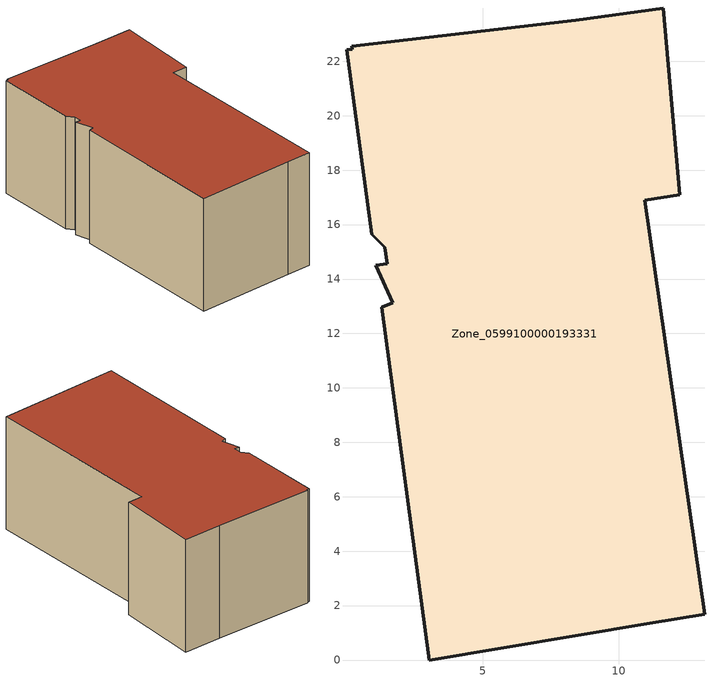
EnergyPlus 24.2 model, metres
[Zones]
Zone_0599100000193331
 floor ground (C_G): 0.93,15.64 0.01,22.42 0.22,22.44 0.2,22.55 8.43,23.52 11.64,23.96 12.24,17.09 10.97,16.9 13.16,1.68 11.14,1.34 3.04,0 1.29,12.96 1.7,13.13 1.08,14.51 1.5,14.55 1.4,15.16 z2.43
 wall outside (C_F): 12.24,17.09 11.64,23.96 8.43,23.52 0.2,22.55 0.22,22.44 0.01,22.42 0.93,15.64 1.4,15.16 1.5,14.55 1.08,14.51 1.7,13.13 1.29,12.96 3.04,0 11.14,1.34 13.16,1.68 10.97,16.9 12.24,17.09 z2.43:11.92
 roof outside (C_R): 1.4,15.16 1.5,14.55 1.08,14.51 1.7,13.13 1.29,12.96 3.04,0 11.14,1.34 13.16,1.68 10.97,16.9 12.24,17.09 11.64,23.96 8.43,23.52 0.2,22.55 0.22,22.44 0.01,22.42 0.93,15.64 z11.92
[BUILDING]
Pand.0599100000193331: North Axis=0; Terrain=City; Loads Convergence Tolerance Value=0.04; Temperature Convergence Tolerance Value=0.4; Solar Distribution=FullExterior; Maximum Number of Warmup Days=25; Minimum Number of Warmup Days=1
[Site:Location]
Rotterdam.The.Hague.AP_ZH_NLD Design_Conditions: Latitude=51.96; Longitude=4.45; Time Zone=1; Elevation=-4.5
[SITE:GROUNDTEMPERATURE:BUILDINGSURFACE]
18, 18, 18, 18, 18, 18, 18, 18, 18, 18, 18, 18
[MATERIAL] Thermal Absorptance=0.9; Solar Absorptance=0.7; Visible Absorptance=0.7
Name | Roughness | Thickness | Conductivity | Density | Specific Heat
G.TC.1946 | MediumSmooth | 0.15 | 1 | 540 | 1210
F.TC.1946 | Rough | 0.3 | 0.857143 | 1920 | 840
R.TC.1946 | MediumRough | 0.2 | 0.909091 | 1500 | 1000
[CONSTRUCTION]
C_G: G.TC.1946
C_F: F.TC.1946
C_R: R.TC.1946
[ZONE]
Zone_0599100000193331: Type=1; Multiplier=1; Ceiling Height=Autocalculate; Volume=Autocalculate; Floor Area=autocalculate; Part of Total Floor Area=Yes
[ZONEINFILTRATION:DESIGNFLOWRATE]
Infil_Zone_0599100000193331: Zone or ZoneList or Space or SpaceList=Zone_0599100000193331; Schedule=AlwaysOn; Design Flow Rate Calculation Method=Flow/Area; Flow Rate per Floor Area=0.003; Constant Term Coefficient=1; Temperature Term Coefficient=0; Velocity Term Coefficient=0; Velocity Squared Term Coefficient=0
[HVACTEMPLATE:ZONE:IDEALLOADSAIRSYSTEM]
Zone_0599100000193331: Maximum Heating Supply Air Temperature=50; Minimum Cooling Supply Air Temperature=13; Maximum Heating Supply Air Humidity Ratio=0.0156; Minimum Cooling Supply Air Humidity Ratio=0.0077; Heating Limit=NoLimit; Cooling Limit=NoLimit; Dehumidification Control Type=ConstantSensibleHeatRatio; Cooling Sensible Heat Ratio=0.7; Dehumidification Setpoint=60; Humidification Control Type=None; Humidification Setpoint=30; Outdoor Air Method=None; Outdoor Air Flow Rate per Person=0.00944; Outdoor Air Flow Rate per Zone Floor Area=0; Outdoor Air Flow Rate per Zone=0; Demand Controlled Ventilation Type=None; Outdoor Air Economizer Type=NoEconomizer; Heat Recovery Type=None; Sensible Heat Recovery Effectiveness=0.7; Latent Heat Recovery Effectiveness=0.65
[ZONECONTROL:THERMOSTAT]
ThermostatControl_Zone_0599100000193331: Zone or ZoneList=Zone_0599100000193331; Control Type Schedule=DualSetpointControlType; Control 1=Thermostat_Zone_0599100000193331; Temperature Difference Between Cutout And Setpoint=0
[THERMOSTATSETPOINT:DUALSETPOINT]
Thermostat_Zone_0599100000193331: Heating Setpoint Temperature Schedule=HeatingSetpoint_Zone_0599100000193331; Cooling Setpoint Temperature Schedule=CoolingSetpoint_Zone_0599100000193331
[SCHEDULE:COMPACT]
HeatingSetpoint_Zone_0599100000193331: Through: 12/31, For: AllDays, Until: 24:00, 21
CoolingSetpoint_Zone_0599100000193331: Through: 12/31, For: AllDays, Until: 24:00, 24
DualSetpointControlType: Through: 12/31, For: AllDays, Until: 24:00, 4
AlwaysOn: Through: 12/31, For: AllDays, Until: 24:00, 1
